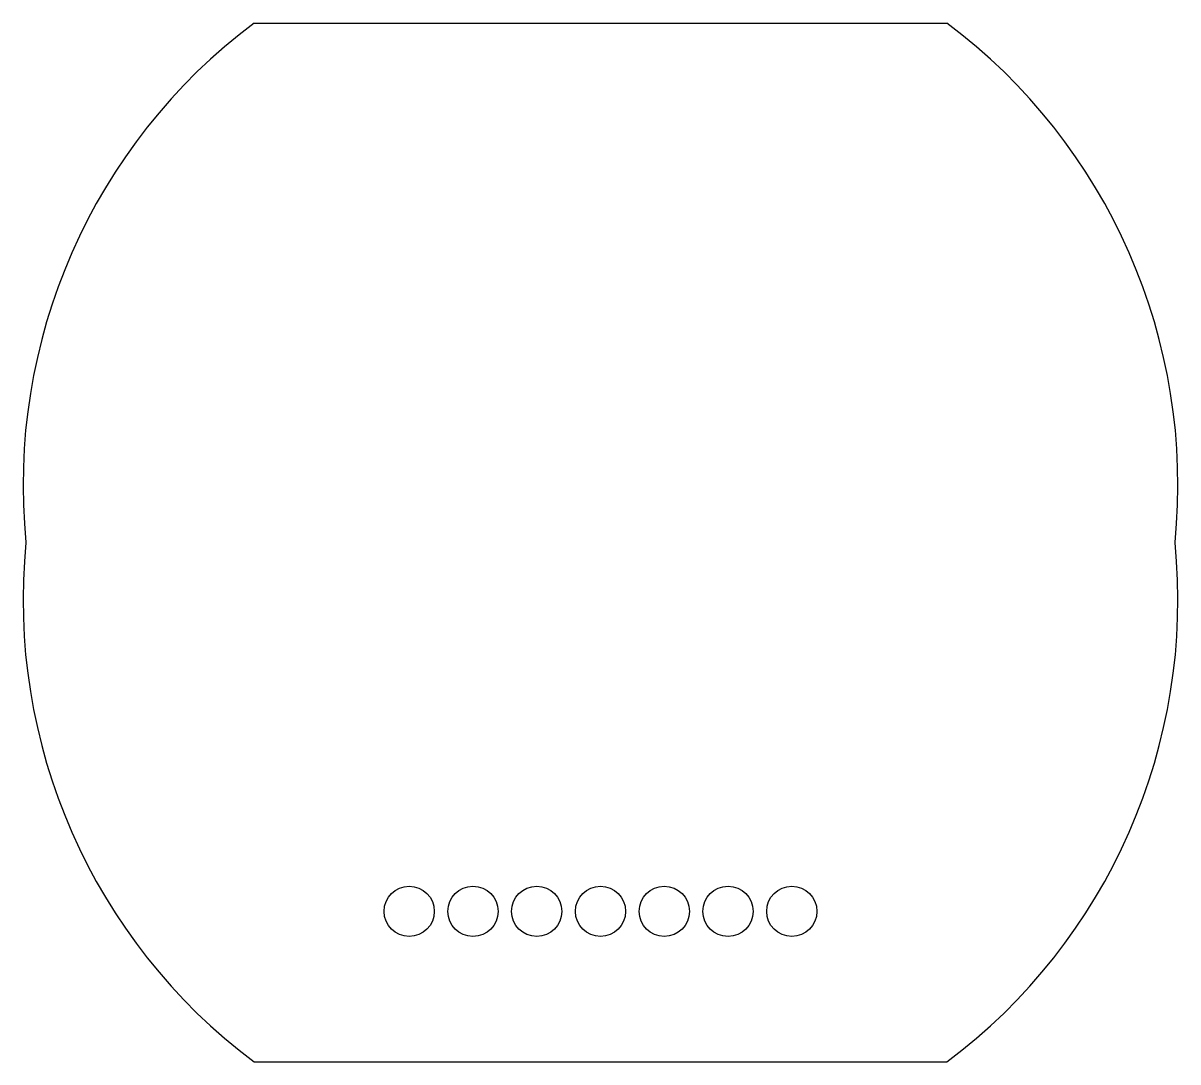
# Model space of a CAD drawing. Header units: millimetres. Extents: x -23 to 23, y -23 to 18.4.
import ezdxf

# ---------------------------------------------------------------- set-up
doc = ezdxf.new("R2010")
doc.units = ezdxf.units.MM
doc.layers.add('PLATE_1p5_304', color=1, linetype='Continuous')

msp = doc.modelspace()

# ---------------------------------------------------------------- linework, layer by layer
at = {"layer": 'PLATE_1p5_304'}
for p, q in [((-13.8, 18.4), (13.8, 18.4)), ((-13.8, -23), (13.8, -23))]:
    msp.add_line(p, q, dxfattribs=at)
for centre in [(-7.62, -17), (-5.08, -17), (-2.54, -17), (0, -17), (2.54, -17), (5.08, -17), (7.62, -17)]:
    msp.add_circle(centre, 1, dxfattribs=at)
for centre, start, end in [((0, 0), -5.7392, 53.1301), ((0, 0), 126.8699, -174.2608), ((0, -4.6), -53.1301, 5.7392), ((0, -4.6), 174.2608, -126.8699)]:
    msp.add_arc(centre, 23, start, end, dxfattribs=at)

doc.saveas('drawing.dxf')
